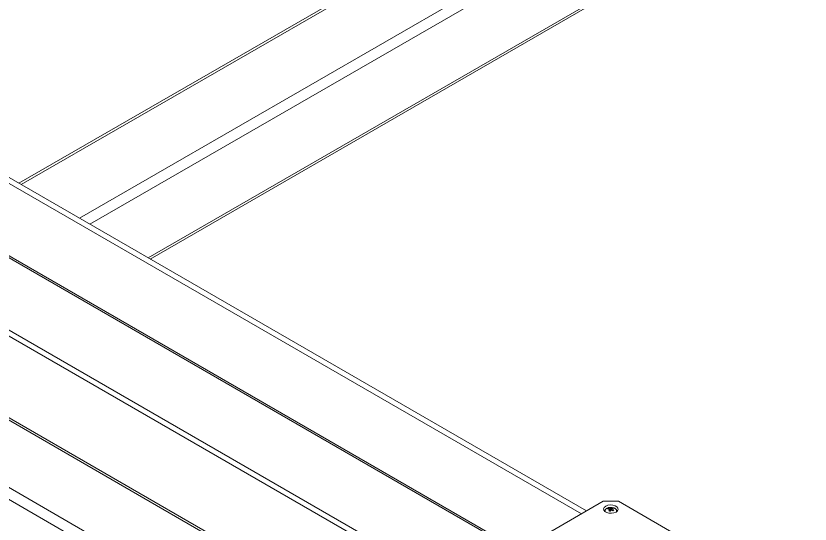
# Model space of a CAD drawing. Header units: millimetres. Extents: x 15 to 589, y 5 to 415.
# Drawn here: x 148.4 to 213.8, y 233.8 to 275.7 of the extents above; entities that cross this region are included whole.
import ezdxf

# ---------------------------------------------------------------- set-up
doc = ezdxf.new("R2010")
doc.units = ezdxf.units.MM

msp = doc.modelspace()

# ---------------------------------------------------------------- linework, layer by layer
at = {"color": 7, "linetype": 'Continuous', "lineweight": 15}
for p, q in [((222.588, 304.611), (148.615, 261.907)), ((159.433, 255.662), (233.529, 298.437)), ((127.009, 273.891), (194.968, 234.658)), ((127.433, 274.136), (195.393, 234.903)), ((121.776, 264.828), (188.244, 226.456)), ((121.776, 264.338), (187.82, 226.211)), ((182.808, 222.367), (126.972, 254.6)), ((196.765, 235.696), (192.027, 232.961)), ((198.01, 235.696), (196.765, 235.696)), ((202.747, 232.961), (198.01, 235.696)), ((197.149, 235.057), (197.217, 235.122)), ((197.292, 235.032), (197.149, 235.057)), ((197.209, 234.92), (197.292, 235.032)), ((197.217, 235.122), (197.364, 235.101)), ((197.217, 235.122), (197.262, 235.037)), ((197.292, 235.032), (197.322, 234.882)), ((197.308, 234.953), (197.337, 234.9)), ((197.411, 234.991), (197.322, 234.881)), ((197.364, 235.101), (197.453, 235.156)), ((197.364, 235.101), (197.37, 234.941)), ((197.558, 234.916), (197.411, 234.991)), ((197.414, 234.99), (197.453, 235.156)), ((197.483, 235.06), (197.465, 234.964)), ((197.566, 235.117), (197.483, 235.06)), ((197.483, 235.06), (197.626, 234.981)), ((197.556, 234.917), (197.626, 234.981)), ((197.626, 234.981), (197.558, 234.916)), ((196.902, 234.911), (196.866, 234.879)), ((196.887, 234.883), (196.89, 234.91)), ((196.887, 234.883), (196.887, 234.859)), ((197.887, 234.892), (197.887, 234.883)), ((197.887, 234.859), (197.887, 234.883)), ((197.909, 234.879), (197.888, 234.898))]:
    msp.add_line(p, q, dxfattribs=at)
at = {"color": 8, "linetype": 'Continuous', "lineweight": 15}
for p, q in [((222.764, 304.51), (148.791, 261.806)), ((233.654, 304.265), (154.448, 258.54)), ((153.599, 259.03), (227.572, 301.734)), ((159.257, 255.764), (233.654, 298.712)), ((130.189, 266.094), (192.027, 230.395)), ((130.189, 265.931), (192.355, 230.043)), ((183.69, 215.124), (115.907, 254.254)), ((183.69, 221.655), (126.797, 254.499)), ((121.988, 251.723), (183.69, 216.103)), ((196.889, 234.858), (196.887, 234.883)), ((197.887, 234.883), (197.885, 234.858))]:
    msp.add_line(p, q, dxfattribs=at)
at = {"color": 7, "linetype": 'Continuous', "lineweight": 15, "flags": 128}
for points in [[(196.963, 235.296), (197.134, 235.365), (197.335, 235.396), (197.543, 235.385), (197.732, 235.334), (197.879, 235.249), (197.967, 235.14), (197.985, 235.021), (197.931, 234.904), (197.812, 234.806), (197.641, 234.737), (197.44, 234.706), (197.232, 234.716), (197.043, 234.767), (196.896, 234.852), (196.808, 234.961), (196.79, 235.081), (196.844, 235.197), (196.963, 235.296)], [(196.952, 234.813), (196.926, 234.856), (196.917, 234.963), (196.979, 235.064), (197.104, 235.143), (197.271, 235.189), (197.457, 235.194), (197.631, 235.158), (197.769, 235.087), (197.849, 234.99), (197.858, 234.883), (197.823, 234.813)]]:
    msp.add_lwpolyline(points, dxfattribs=at)
at = {"color": 7, "linetype": 'Continuous', "lineweight": 15}
for points, knots in [([(197.26, 235.183), (197.241, 235.181), (197.199, 235.178), (197.127, 235.154), (197.045, 235.119), (196.969, 235.063), (196.911, 234.995), (196.898, 234.942), (196.892, 234.916)], [0, 0, 0, 0, 0.096944, 0.216883, 0.411409, 0.604812, 0.81005, 1, 1, 1, 1]), ([(197.453, 235.156), (197.473, 235.151), (197.511, 235.141), (197.548, 235.125), (197.566, 235.117)], [0, 0, 0, 0, 0.500001, 1, 1, 1, 1]), ([(197.881, 234.894), (197.879, 234.92), (197.875, 234.98), (197.814, 235.057), (197.733, 235.116), (197.647, 235.156), (197.586, 235.171), (197.556, 235.179)], [0, 0, 0, 0, 0.193373, 0.440769, 0.659325, 0.831951, 1, 1, 1, 1]), ([(197.322, 234.881), (197.302, 234.888), (197.264, 234.902), (197.227, 234.914), (197.209, 234.92)], [0, 0, 0, 0, 0.500001, 1, 1, 1, 1])]:
    msp.add_open_spline(points, degree=3, knots=knots, dxfattribs=at)

doc.saveas('drawing.dxf')
